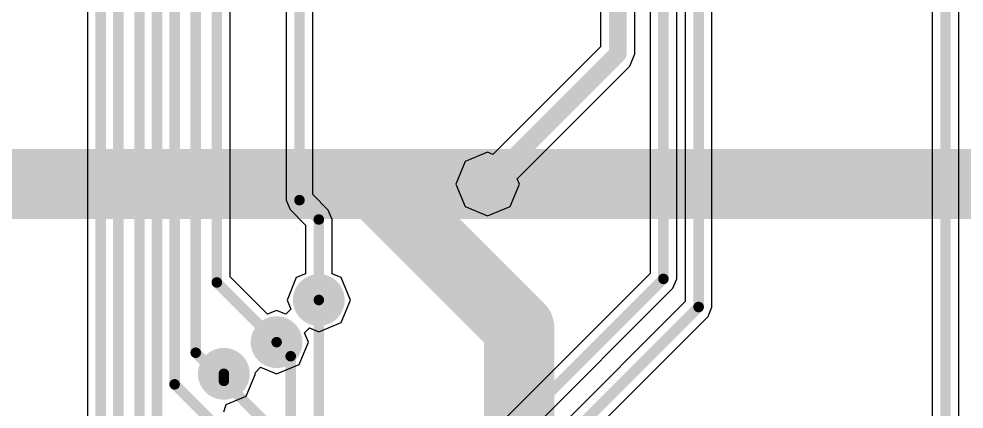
# Model space of a CAD drawing. Header units: millimetres. Extents: x 25 to 277, y 19 to 169.
# Drawn here: x 74.67 to 101.55, y 114.2 to 125.3 of the extents above; entities that cross this region are included whole.
import ezdxf

# ---------------------------------------------------------------- set-up
doc = ezdxf.new("R2010")
doc.units = ezdxf.units.MM
for name, color, linetype in [('BottomLayer', 5, 'Continuous'), ('BottomSolder', 6, 'Continuous'), ('DrillDrawing', 1, 'Continuous'), ('MultiLayer', 9, 'Continuous'), ('TopLayer', 1, 'Continuous'), ('TopSolder', 216, 'Continuous')]:
    doc.layers.add(name, color=color, linetype=linetype)

msp = doc.modelspace()

# ---------------------------------------------------------------- linework, layer by layer
at = {"layer": 'BottomLayer'}
for p, q in [((76.62115232, 151.89998322), (76.62115232, 107.10167556)), ((80.67882263999999, 117.95690912), (80.67882263999999, 146.01306586)), ((93.37882264, 117.89998772), (93.37882264, 140.14306744)), ((92.6211508, 137.21928614), (92.6211508, 118.05690638)), ((91.2129113, 136.99794038), (91.2129113, 124.50173982)), ((92.18706225999999, 124.29998762), (92.18706225999999, 136.99794038)), ((93.62115134, 136.99998254), (93.62115134, 117.25690544)), ((94.37882318, 117.09999186), (94.37882318, 136.84306642)), ((82.27115117999999, 134.3479025), (82.27115117999999, 120.1408062)), ((101.39882184, 100.9466231), (101.39882184, 133.40998972)), ((100.64115, 133.25307106), (100.64115, 100.9466231)), ((83.02882301999999, 120.29772232), (83.02882301999999, 129.93167562)), ((91.2129113, 124.50173982), (88.15199286, 121.44082138)), ((92.04440061999999, 123.95557378), (92.18706225999999, 124.29998762)), ((88.84082054, 120.7519937), (92.04440061999999, 123.95557378)), ((87.99998656, 121.50378544), (87.36090478, 121.23906918)), ((88.15199286, 121.44082138), (87.99998656, 121.50378544)), ((87.36090478, 121.23906918), (87.09618852, 120.5999874)), ((88.9037846, 120.5999874), (88.84082054, 120.7519937)), ((87.09618852, 120.5999874), (87.36090478, 119.96090562)), ((88.63906834, 119.96090562), (88.9037846, 120.5999874)), ((83.46786202, 119.85868078), (83.02882301999999, 120.29772232)), ((82.27115117999999, 120.1408062), (82.27114863999999, 120.14080112)), ((82.27114863999999, 120.14080112), (82.38210853999999, 119.87292256)), ((87.36090478, 119.96090562), (87.99998656, 119.69618936)), ((87.99998656, 119.69618936), (88.63906834, 119.96090562)), ((82.38210853999999, 119.87292256), (82.82115261999999, 119.43388102)), ((83.46786709999999, 119.85867824), (83.46786202, 119.85868078)), ((83.52334578, 119.72473896), (83.46786709999999, 119.85867824)), ((83.57882699999999, 119.59079968), (83.52334578, 119.72473896)), ((82.82115261999999, 119.43388102), (82.82115261999999, 118.04686576)), ((83.57882445999999, 119.5907946), (83.57882699999999, 119.59079968)), ((83.57882445999999, 118.04686576), (83.57882445999999, 119.5907946)), ((82.82115261999999, 118.04686576), (82.56090676, 117.93906816)), ((83.83907031999999, 117.93906816), (83.57882445999999, 118.04686576)), ((92.6211508, 118.05690638), (85.51210736, 110.94786548)), ((81.73974254, 116.89598668), (80.67882263999999, 117.95690912)), ((82.56090676, 117.93906816), (82.2961905, 117.29998638)), ((84.10378657999999, 117.29998638), (83.83907031999999, 117.93906816)), ((93.26786528, 117.63210916), (93.37882264, 117.89998772)), ((86.15882184, 110.52306572), (93.2678602, 117.63210662)), ((93.2678602, 117.63210662), (93.26786528, 117.63210916)), ((82.2961905, 117.29998638), (82.40563655999999, 117.03576034)), ((83.83907031999999, 116.6609046), (84.10378657999999, 117.29998638)), ((93.62115134, 117.25690544), (86.78210736, 110.417864)), ((81.99998839999999, 117.00378428), (81.73974254, 116.89598668)), ((82.26421443999999, 116.89433822), (81.99998839999999, 117.00378428)), ((82.40563655999999, 117.03576034), (82.26421443999999, 116.89433822)), ((94.30036512, 116.91056882), (94.37882572, 117.09998678)), ((94.37882572, 117.09998678), (94.37882318, 117.09999186)), ((83.19998853999999, 116.39618834), (83.83907031999999, 116.6609046)), ((87.42882184, 109.99306424), (94.26786073999999, 116.83210568)), ((94.26786073999999, 116.83210568), (94.26786582, 116.83210822)), ((94.26786582, 116.83210822), (94.30036512, 116.91056882)), ((82.79434038, 116.36421228), (82.9357625, 116.5056344)), ((82.9357625, 116.5056344), (83.19998853999999, 116.39618834)), ((82.90378643999999, 116.09998624), (82.79434038, 116.36421228)), ((82.63907017999999, 115.46090446), (82.90378643999999, 116.09998624)), ((81.39044682, 115.23219016), (81.54351992, 115.38526326)), ((81.54351992, 115.38526326), (81.99998839999999, 115.1961882)), ((81.99998839999999, 115.1961882), (82.63907017999999, 115.46090446)), ((81.13906809999999, 114.56090626), (81.40378435999999, 115.19998804)), ((81.40378435999999, 115.19998804), (81.39044682, 115.23219016)), ((80.56479949999999, 114.3230378), (81.13906809999999, 114.56090626)), ((80.50377345999999, 114.11797344), (80.56479949999999, 114.3230378))]:
    msp.add_line(p, q, dxfattribs=at)
for points, const_width in [([(76.99998824, 106.79998706), (76.99998824, 151.8999883)], 0.2999994), ([(77.49998724, 109.59998654), (77.49998724, 151.40709114)], 0.2999994), ([(78.09998603999999, 111.19998842), (78.09998603999999, 151.29998696)], 0.2999994), ([(78.59998757999999, 113.3999891), (78.59998757999999, 150.29298364)], 0.2999994), ([(79.09998657999999, 114.89998864), (79.09998657999999, 149.39998568)], 0.2999994), ([(79.69998792, 115.7999843), (79.69998792, 147.89998868)], 0.2999994), ([(80.29998671999999, 117.79998792), (80.29998671999999, 146.16998706)], 0.2999994), ([(92.99998672, 117.89998772), (92.99998672, 140.29998864)], 0.2999994), ([(91.69998677999999, 124.29998762), (91.69998677999999, 137.69998622)], 0.499999), ([(93.99998726, 117.09998678), (93.99998726, 136.99998762)], 0.2999994), ([(82.64998709999999, 120.14080112), (82.64998709999999, 134.34790758)], 0.2999994), ([(101.01998592, 100.39998716), (101.01998592, 133.40998972)], 0.2999994), ([(87.99998656, 120.5999874), (91.69998677999999, 124.29998762)], 0.499999), ([(82.64998709999999, 120.14080112), (83.19998853999999, 119.59079968)], 0.2999994), ([(83.19998853999999, 117.29998638), (83.19998853999999, 119.59079968)], 0.2999994), ([(85.77998592, 110.67998692), (92.99998672, 117.89998772)], 0.2999994), ([(80.29998671999999, 117.79998792), (81.99998839999999, 116.09998624)], 0.2999994), ([(87.04998592, 110.14998544), (93.99998726, 117.09998678)], 0.2999994), ([(79.69998792, 115.7999843), (80.49998631999999, 114.9999859)], 0.2999994), ([(80.49998631999999, 114.9999859), (80.49998631999999, 115.19998804)], 0.2999994), ([(79.09998657999999, 114.89998864), (80.79998825999999, 113.19998696)], 0.2999994)]:
    msp.add_lwpolyline(points, dxfattribs=dict(at, const_width=const_width))
for points, const_width in [([(91.5749883, 124.29998762, 1), (91.82498525999999, 124.29998762, 1)], 0.2499995), ([(91.5749883, 124.29998762, 1), (91.82498525999999, 124.29998762, 1)], 0.2499995), ([(87.68248656, 120.5999874, 1), (88.31748655999999, 120.5999874, 1)], 0.635), ([(87.87498808, 120.5999874, 1), (88.12498504, 120.5999874, 1)], 0.2499995), ([(82.57498851999999, 120.14080112, 1), (82.72498567999999, 120.14080112, 1)], 0.1499997), ([(82.57498851999999, 120.14080112, 1), (82.72498567999999, 120.14080112, 1)], 0.1499997), ([(83.12498996, 119.59079968, 1), (83.27498711999999, 119.59079968, 1)], 0.1499997), ([(83.12498996, 119.59079968, 1), (83.27498711999999, 119.59079968, 1)], 0.1499997), ([(92.92498814, 117.89998772, 1), (93.0749853, 117.89998772, 1)], 0.1499997), ([(92.92498814, 117.89998772, 1), (93.0749853, 117.89998772, 1)], 0.1499997), ([(80.22498814, 117.79998792, 1), (80.37498529999999, 117.79998792, 1)], 0.1499997), ([(80.22498814, 117.79998792, 1), (80.37498529999999, 117.79998792, 1)], 0.1499997), ([(82.88248854, 117.29998638, 1), (83.51748854, 117.29998638, 1)], 0.635), ([(83.12498996, 117.29998638, 1), (83.27498711999999, 117.29998638, 1)], 0.1499997), ([(93.92498868, 117.09998678, 1), (94.07498584, 117.09998678, 1)], 0.1499997), ([(93.92498868, 117.09998678, 1), (94.07498584, 117.09998678, 1)], 0.1499997), ([(81.6824884, 116.09998624, 1), (82.3174884, 116.09998624, 1)], 0.635), ([(81.92498982, 116.09998624, 1), (82.07498697999999, 116.09998624, 1)], 0.1499997), ([(79.62498934, 115.7999843, 1), (79.7749865, 115.7999843, 1)], 0.1499997), ([(79.62498934, 115.7999843, 1), (79.7749865, 115.7999843, 1)], 0.1499997), ([(80.18248632, 115.19998804, 1), (80.81748632, 115.19998804, 1)], 0.635), ([(80.42498773999999, 115.19998804, 1), (80.57498489999999, 115.19998804, 1)], 0.1499997), ([(79.024988, 114.89998864, 1), (79.17498515999999, 114.89998864, 1)], 0.1499997), ([(79.024988, 114.89998864, 1), (79.17498515999999, 114.89998864, 1)], 0.1499997), ([(80.42498773999999, 114.9999859, 1), (80.57498489999999, 114.9999859, 1)], 0.1499997), ([(80.42498773999999, 114.9999859, 1), (80.57498489999999, 114.9999859, 1)], 0.1499997)]:
    msp.add_lwpolyline(points, format="xyb", close=True, dxfattribs=dict(at, const_width=const_width))
at = {"layer": 'BottomSolder', "const_width": 0.7365999999999999}
for points in [[(87.63168655999999, 120.5999874, 1), (88.36828656, 120.5999874, 1)], [(82.83168854, 117.29998638, 1), (83.56828854, 117.29998638, 1)], [(81.6316884, 116.09998624, 1), (82.3682884, 116.09998624, 1)], [(80.13168632, 115.19998804, 1), (80.86828632, 115.19998804, 1)]]:
    msp.add_lwpolyline(points, format="xyb", close=True, dxfattribs=at)
at = {"layer": 'DrillDrawing', "const_width": 0.3556}
for points in [[(87.82218655999999, 120.5999874, 1), (88.17778656, 120.5999874, 1)], [(83.02218854, 117.29998638, 1), (83.37778854, 117.29998638, 1)], [(81.8221884, 116.09998624, 1), (82.1777884, 116.09998624, 1)], [(80.32218632, 115.19998804, 1), (80.67778632, 115.19998804, 1)]]:
    msp.add_lwpolyline(points, format="xyb", close=True, dxfattribs=at)
at = {"layer": 'MultiLayer', "const_width": 0.635}
for points in [[(87.68248656, 120.5999874, 1), (88.31748655999999, 120.5999874, 1)], [(82.88248854, 117.29998638, 1), (83.51748854, 117.29998638, 1)], [(81.6824884, 116.09998624, 1), (82.3174884, 116.09998624, 1)], [(80.18248632, 115.19998804, 1), (80.81748632, 115.19998804, 1)]]:
    msp.add_lwpolyline(points, format="xyb", close=True, dxfattribs=at)
at = {"layer": 'TopLayer'}
for points, const_width in [([(72.69998668, 120.5999874), (84.79998787999999, 120.5999874)], 2.00000108), ([(84.79998787999999, 120.5999874), (88.89998729999999, 116.49998798)], 2.00000108), ([(84.79998787999999, 120.5999874), (87.99998656, 120.5999874)], 2.00000108), ([(87.99998656, 120.5999874), (102.69998764, 120.5999874)], 2.00000108), ([(88.89998729999999, 106.99998666), (88.89998729999999, 116.49998798)], 2.00000108), ([(83.19998853999999, 31.58999016), (83.19998853999999, 117.29998638)], 0.2999994), ([(81.99998839999999, 116.09998624), (82.39998759999999, 115.69998704)], 0.2999994), ([(82.39998759999999, 32.399986), (82.39998759999999, 115.69998704)], 0.2999994), ([(80.49998631999999, 114.9999859), (80.49998631999999, 115.19998804)], 0.2999994), ([(80.49998631999999, 114.9999859), (81.78498755999999, 113.71498466)], 0.2999994)]:
    msp.add_lwpolyline(points, dxfattribs=dict(at, const_width=const_width))
for points, const_width in [([(84.29998888, 120.5999874, 1), (85.29998687999999, 120.5999874, 1)], 1.00000054), ([(84.29998888, 120.5999874, 1), (85.29998687999999, 120.5999874, 1)], 1.00000054), ([(84.29998888, 120.5999874, 1), (85.29998687999999, 120.5999874, 1)], 1.00000054), ([(87.49998756, 120.5999874, 1), (88.49998556, 120.5999874, 1)], 1.00000054), ([(87.49998756, 120.5999874, 1), (88.49998556, 120.5999874, 1)], 1.00000054), ([(87.68248656, 120.5999874, 1), (88.31748655999999, 120.5999874, 1)], 0.635), ([(82.88248854, 117.29998638, 1), (83.51748854, 117.29998638, 1)], 0.635), ([(88.39998829999999, 116.49998798, 1), (89.3999863, 116.49998798, 1)], 1.00000054), ([(88.39998829999999, 116.49998798, 1), (89.3999863, 116.49998798, 1)], 1.00000054), ([(83.12498996, 117.29998638, 1), (83.27498711999999, 117.29998638, 1)], 0.1499997), ([(81.6824884, 116.09998624, 1), (82.3174884, 116.09998624, 1)], 0.635), ([(81.92498982, 116.09998624, 1), (82.07498697999999, 116.09998624, 1)], 0.1499997), ([(82.32498901999999, 115.69998704, 1), (82.47498618, 115.69998704, 1)], 0.1499997), ([(82.32498901999999, 115.69998704, 1), (82.47498618, 115.69998704, 1)], 0.1499997), ([(80.18248632, 115.19998804, 1), (80.81748632, 115.19998804, 1)], 0.635), ([(80.42498773999999, 115.19998804, 1), (80.57498489999999, 115.19998804, 1)], 0.1499997), ([(80.42498773999999, 114.9999859, 1), (80.57498489999999, 114.9999859, 1)], 0.1499997), ([(80.42498773999999, 114.9999859, 1), (80.57498489999999, 114.9999859, 1)], 0.1499997)]:
    msp.add_lwpolyline(points, format="xyb", close=True, dxfattribs=dict(at, const_width=const_width))
at = {"layer": 'TopSolder', "const_width": 0.7365999999999999}
for points in [[(87.63168655999999, 120.5999874, 1), (88.36828656, 120.5999874, 1)], [(82.83168854, 117.29998638, 1), (83.56828854, 117.29998638, 1)], [(81.6316884, 116.09998624, 1), (82.3682884, 116.09998624, 1)], [(80.13168632, 115.19998804, 1), (80.86828632, 115.19998804, 1)]]:
    msp.add_lwpolyline(points, format="xyb", close=True, dxfattribs=at)

doc.saveas('drawing.dxf')
